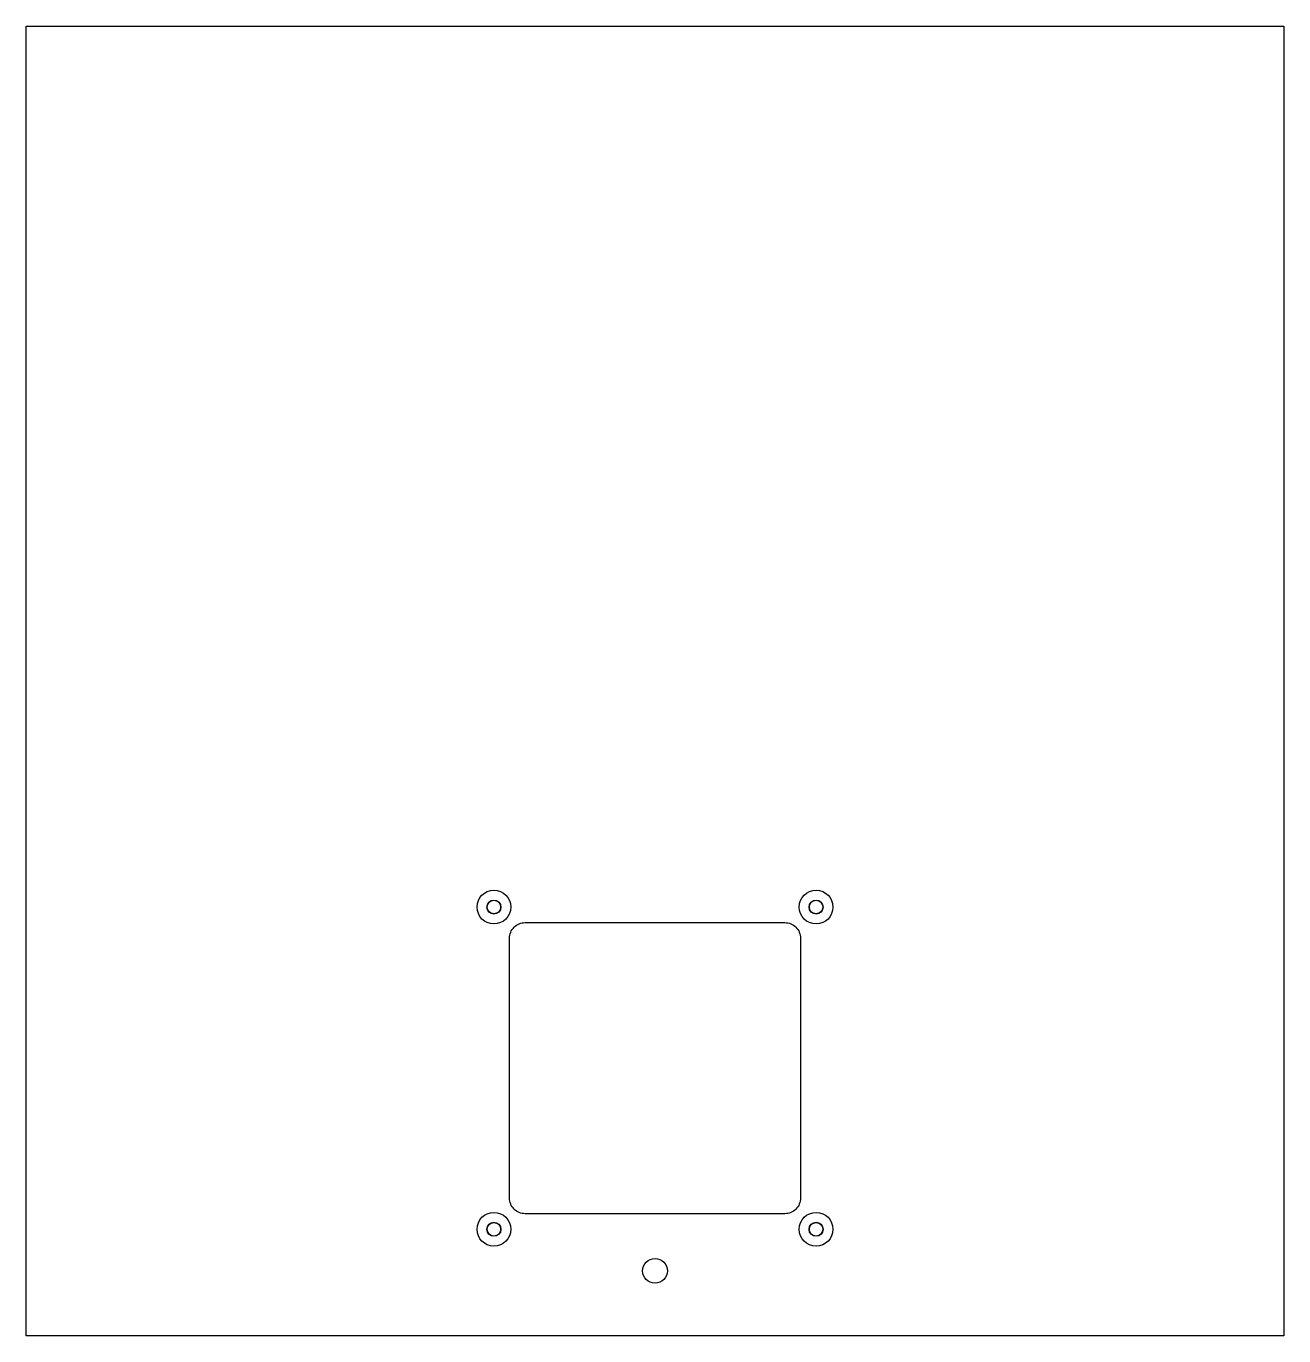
# Model space of a CAD drawing. Header units: millimetres. Extents: x -302 to 182, y -163 to 341.
import ezdxf

# ---------------------------------------------------------------- set-up
doc = ezdxf.new("R2010")
doc.units = ezdxf.units.MM
doc.layers.get('0').update_dxf_attribs({"linetype": 'CONTINUOUS'})

msp = doc.modelspace()

# ---------------------------------------------------------------- linework, layer by layer
msp.add_lwpolyline([(182, -163), (-302, -163), (-302, 341), (182, 341)], close=True)
msp.add_lwpolyline([(-110, -4), (-10, -4, -0.414214), (-4, -10), (-4, -110, -0.414214), (-10, -116), (-110, -116, -0.414214), (-116, -110), (-116, -10, -0.414214)], format="xyb", close=True)
for centre, radius in [((-122, 2), 6.5), ((2, 2), 6.5), ((-122, 2), 2.7), ((-122, 2), 2.6), ((2, 2), 2.7), ((2, 2), 2.6), ((-122, -122), 6.5), ((2, -122), 6.5), ((-122, -122), 2.7), ((-122, -122), 2.6), ((2, -122), 2.7), ((2, -122), 2.6), ((-60, -138), 4.75)]:
    msp.add_circle(centre, radius)

doc.saveas('drawing.dxf')
